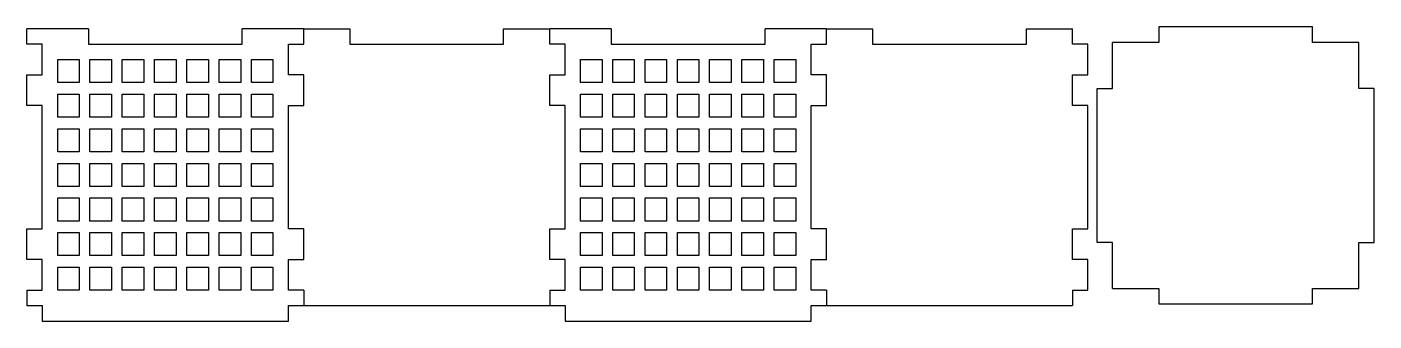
# Model space of a CAD drawing. Header units: millimetres. Extents: x 2646 to 3084, y 1422 to 1518.
import ezdxf

# ---------------------------------------------------------------- set-up
doc = ezdxf.new("R2010")
doc.units = ezdxf.units.MM

# ---------------------------------------------------------------- blocks, each defined once
blk = doc.blocks.new('*U7')
blk.add_lwpolyline([(-3.5, 3.75), (3.5, 3.75), (3.5, -3.75), (-3.5, -3.75)], close=True)
blk = doc.blocks.new('*U8')
at = {"color": 0, "linetype": 'ByBlock', "lineweight": -2, "transparency": 16777216}
for p in [(0, 67.5), (10.5, 67.5), (21, 67.5), (31.5, 67.5), (42, 67.5), (52.5, 67.5), (63, 67.5), (0, 56.25), (10.5, 56.25), (21, 56.25), (31.5, 56.25), (42, 56.25), (52.5, 56.25), (63, 56.25), (0, 45), (10.5, 45), (21, 45), (31.5, 45), (42, 45), (52.5, 45), (63, 45), (0, 33.75), (10.5, 33.75), (21, 33.75), (31.5, 33.75), (42, 33.75), (52.5, 33.75), (63, 33.75), (0, 22.5), (10.5, 22.5), (21, 22.5), (31.5, 22.5), (42, 22.5), (52.5, 22.5), (63, 22.5), (0, 11.25), (10.5, 11.25), (21, 11.25), (31.5, 11.25), (42, 11.25), (52.5, 11.25), (63, 11.25), (0, 0), (10.5, 0), (21, 0), (31.5, 0), (42, 0), (52.5, 0), (63, 0)]:
    blk.add_blockref('*U7', p, dxfattribs=at)
blk = doc.blocks.new('*U15')
blk.add_lwpolyline([(-3.5, 3.75), (3.5, 3.75), (3.5, -3.75), (-3.5, -3.75)], close=True)
blk = doc.blocks.new('*U13')
at = {"color": 0, "linetype": 'ByBlock', "lineweight": -2, "transparency": 16777216}
for p in [(0, 67.5), (10.5, 67.5), (21, 67.5), (31.5, 67.5), (42, 67.5), (52.5, 67.5), (63, 67.5), (0, 56.25), (10.5, 56.25), (21, 56.25), (31.5, 56.25), (42, 56.25), (52.5, 56.25), (63, 56.25), (0, 45), (10.5, 45), (21, 45), (31.5, 45), (42, 45), (52.5, 45), (63, 45), (0, 33.75), (10.5, 33.75), (21, 33.75), (31.5, 33.75), (42, 33.75), (52.5, 33.75), (63, 33.75), (0, 22.5), (10.5, 22.5), (21, 22.5), (31.5, 22.5), (42, 22.5), (52.5, 22.5), (63, 22.5), (0, 11.25), (10.5, 11.25), (21, 11.25), (31.5, 11.25), (42, 11.25), (52.5, 11.25), (63, 11.25), (0, 0), (10.5, 0), (21, 0), (31.5, 0), (42, 0), (52.5, 0), (63, 0)]:
    blk.add_blockref('*U15', p, dxfattribs=at)

msp = doc.modelspace()

# ---------------------------------------------------------------- linework, layer by layer
for points in [[(2646.06, 1512.47), (2646.06, 1517.47)], [(2666.06, 1517.47), (2646.06, 1517.47)], [(2666.06, 1517.47), (2666.06, 1512.47), (2716.06, 1512.47), (2716.06, 1517.47)], [(2736.06, 1517.47), (2716.06, 1517.47)], [(2736.06, 1512.47), (2736.06, 1517.47)], [(2736.06, 1517.47), (2751.06, 1517.47)], [(2751.06, 1517.47), (2751.06, 1512.47), (2801.06, 1512.47), (2801.06, 1517.47)], [(2801.06, 1517.47), (2816.06, 1517.47)], [(2816.06, 1512.47), (2816.06, 1517.47)], [(2836.06, 1517.47), (2816.06, 1517.47)], [(2836.06, 1517.47), (2836.06, 1512.47), (2886.06, 1512.47), (2886.06, 1517.47)], [(2906.06, 1517.47), (2886.06, 1517.47)], [(2906.06, 1512.47), (2906.06, 1517.47)], [(2906.06, 1517.47), (2921.06, 1517.47)], [(2921.06, 1517.47), (2921.06, 1512.47), (2971.06, 1512.47), (2971.06, 1517.47)], [(2971.06, 1517.47), (2986.06, 1517.47)], [(2986.06, 1512.47), (2986.06, 1517.47)], [(3079.1, 1513.04), (3064.1, 1513.04), (3064.1, 1518.04), (3014.1, 1518.04), (3014.1, 1513.04), (2999.1, 1513.04)], [(2646.06, 1432.47), (2651.06, 1432.47), (2651.06, 1442.47), (2646.06, 1442.47), (2646.06, 1452.47), (2651.06, 1452.47), (2651.06, 1492.47), (2646.06, 1492.47), (2646.06, 1502.47), (2651.06, 1502.47), (2651.06, 1512.47), (2646.06, 1512.47)], [(2736.06, 1432.47), (2731.06, 1432.47), (2731.06, 1442.47), (2736.06, 1442.47), (2736.06, 1452.47), (2731.06, 1452.47), (2731.06, 1492.47), (2736.06, 1492.47), (2736.06, 1502.47), (2731.06, 1502.47), (2731.06, 1512.47), (2736.06, 1512.47)], [(2816.06, 1432.47), (2821.06, 1432.47), (2821.06, 1442.47), (2816.06, 1442.47), (2816.06, 1452.47), (2821.06, 1452.47), (2821.06, 1492.47), (2816.06, 1492.47), (2816.06, 1502.47), (2821.06, 1502.47), (2821.06, 1512.47), (2816.06, 1512.47)], [(2906.06, 1432.47), (2901.06, 1432.47), (2901.06, 1442.47), (2906.06, 1442.47), (2906.06, 1452.47), (2901.06, 1452.47), (2901.06, 1492.47), (2906.06, 1492.47), (2906.06, 1502.47), (2901.06, 1502.47), (2901.06, 1512.47), (2906.06, 1512.47)], [(2986.06, 1432.47), (2991.06, 1432.47), (2991.06, 1442.47), (2986.06, 1442.47), (2986.06, 1452.47), (2991.06, 1452.47), (2991.06, 1492.47), (2986.06, 1492.47), (2986.06, 1502.47), (2991.06, 1502.47), (2991.06, 1512.47), (2986.06, 1512.47)], [(2999.1, 1433.04), (2999.1, 1448.04), (2994.1, 1448.04), (2994.1, 1498.04), (2999.1, 1498.04), (2999.1, 1513.04)], [(3079.1, 1433.04), (3079.1, 1448.04), (3084.1, 1448.04), (3084.1, 1498.04), (3079.1, 1498.04), (3079.1, 1513.04)], [(2646.06, 1432.47), (2646.06, 1427.47)], [(2736.06, 1432.47), (2736.06, 1427.47)], [(2816.06, 1432.47), (2816.06, 1427.47)], [(2906.06, 1432.47), (2906.06, 1427.47)], [(2986.06, 1432.47), (2986.06, 1427.47)], [(2999.1, 1433.04), (3014.1, 1433.04), (3014.1, 1428.04)], [(3014.1, 1428.04), (3064.1, 1428.04), (3064.1, 1433.04), (3079.1, 1433.04)], [(2646.06, 1427.47), (2651.06, 1427.47)], [(2651.06, 1427.47), (2651.06, 1422.47), (2731.06, 1422.47), (2731.06, 1427.47)], [(2731.06, 1427.47), (2736.06, 1427.47)], [(2736.06, 1427.47), (2816.06, 1427.47)], [(2816.06, 1427.47), (2821.06, 1427.47)], [(2821.06, 1427.47), (2821.06, 1422.47), (2901.06, 1422.47), (2901.06, 1427.47)], [(2901.06, 1427.47), (2906.06, 1427.47)], [(2906.06, 1427.47), (2986.06, 1427.47)]]:
    msp.add_lwpolyline(points)

# ---------------------------------------------------------------- block references
for name, p in [('*U8', (2659.56, 1436.22)), ('*U13', (2829.56, 1436.22))]:
    msp.add_blockref(name, p)

doc.saveas('drawing.dxf')
